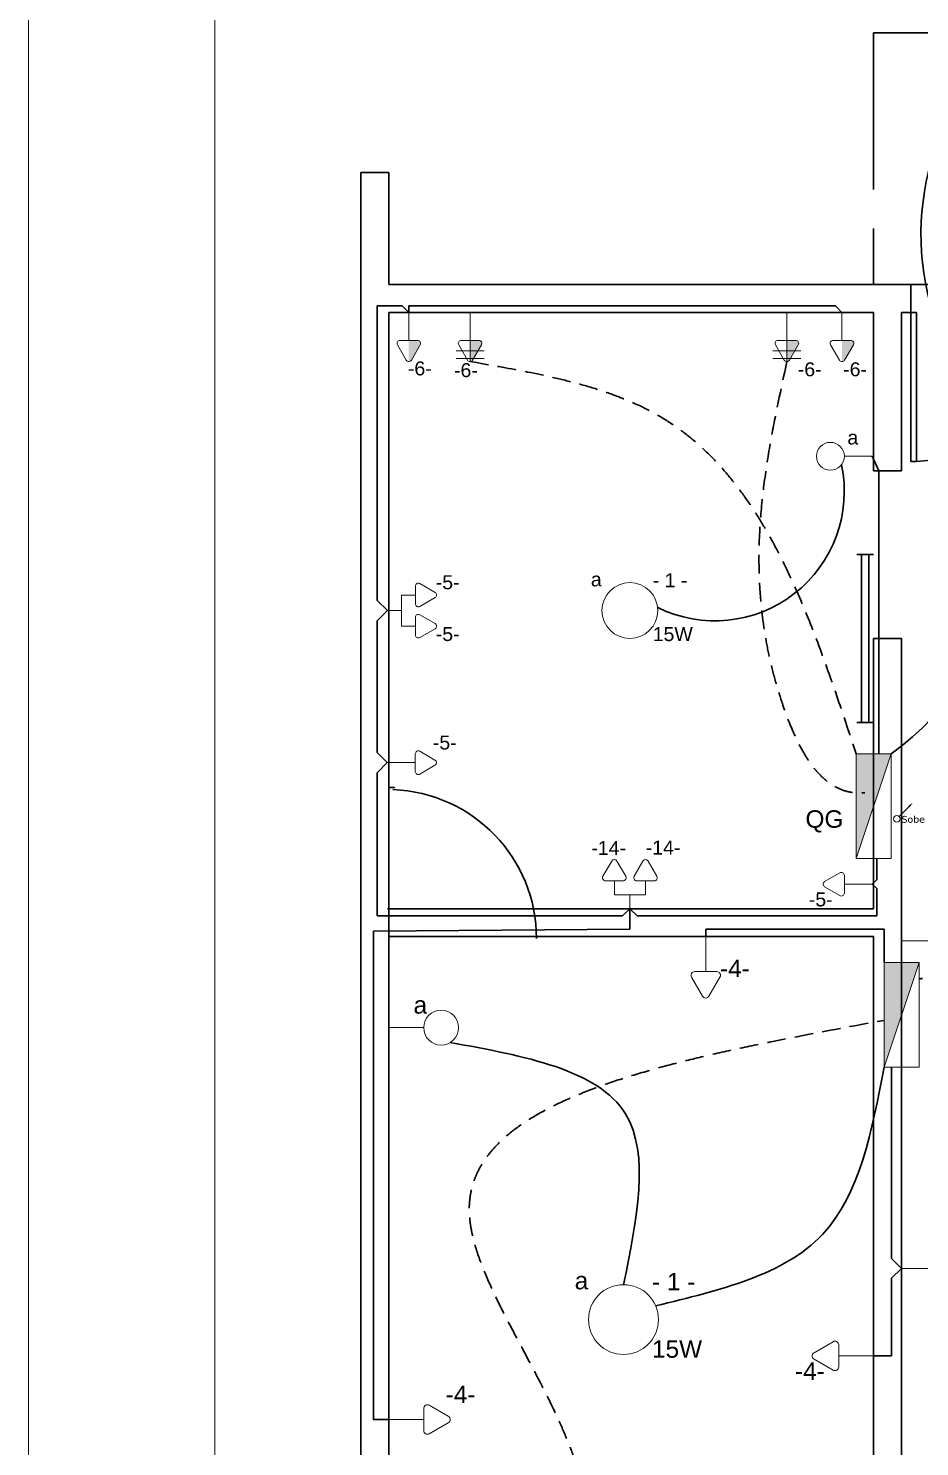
# Model space of a CAD drawing. Header units: millimetres. Extents: x 117864 to 253185, y 7775 to 37034.
# Drawn here: x 117864 to 122643, y 19373 to 26984 of the extents above; entities that cross this region are included whole.
import ezdxf

# ---------------------------------------------------------------- set-up
doc = ezdxf.new("R2010")
doc.units = ezdxf.units.MM
doc.header["$LTSCALE"] = 200
doc.linetypes.add('ACAD_ISO02W100', pattern=[15, 12, -3])
doc.linetypes.add('DASHED', pattern=[0.75, 0.5, -0.25])
for name, color, linetype, lineweight in [('arquitetonico', 7, 'Continuous', 9), ('Eletrodutos', 4, 'Continuous', 9), ('simbologia', 2, 'Continuous', 9)]:
    doc.layers.add(name, color=color, linetype=linetype, lineweight=lineweight)
doc.layers.add('Texto', color=9, linetype='Continuous')
doc.styles.add('style1', font='arial.ttf')

msp = doc.modelspace()

# ---------------------------------------------------------------- hatches: boundary and pattern name
at = {"layer": 'simbologia'}
h = msp.add_hatch(color=256, dxfattribs=at)
h.dxf.hatch_style = 1
h.paths.add_polyline_path([(119965.3268075952, 25286.17423751283, 0.5773502691923222), (119951.4704011343, 25310.17423751353), (119904.2602819493, 25310.17423751353), (119904.2602819493, 25196.40391245376, 0.2679491924281021), (119918.1166884096, 25204.40391245352)])
h = msp.add_hatch(color=256, dxfattribs=at)
h.dxf.hatch_style = 1
h.paths.add_polyline_path([(120293.7922307546, 25286.17423751289, 0.5773502691923222), (120279.9358242938, 25310.17423751359), (120232.7257051088, 25310.17423751359), (120232.7257051088, 25196.40391245382, 0.2679491924281021), (120246.5821115691, 25204.40391245359)])
h = msp.add_hatch(color=256, dxfattribs=at)
h.dxf.hatch_style = 1
h.paths.add_polyline_path([(121992.7433626929, 25286.17423751289, 0.5773502691923222), (121978.8869562321, 25310.17423751359), (121931.6768370471, 25310.17423751359), (121931.6768370471, 25196.40391245382, 0.2679491924281021), (121945.5332435073, 25204.40391245359)])
h = msp.add_hatch(color=256, dxfattribs=at)
h.dxf.hatch_style = 1
h.paths.add_polyline_path([(122288.1835802615, 25286.17423751283, 0.5773502691923222), (122274.3271738006, 25310.17423751353), (122227.1170546156, 25310.17423751353), (122227.1170546156, 25196.40391245376, 0.2679491924281021), (122240.9734610759, 25204.40391245352)])
for points in [[(122490.2789994198, 23091.00922906791), (122302.9716691516, 23091.00922906791), (122302.9716691518, 22529.08723826167)], [(122490.2789994198, 23091.00922906791), (122302.9716691516, 23091.00922906791), (122302.9716691518, 22529.08723826167)], [(122640.2789994198, 21971.9786804074), (122452.9716691516, 21971.9786804074), (122452.9716691518, 21410.05668960116)]]:
    msp.add_hatch(color=256, dxfattribs=at).paths.add_polyline_path(points)

# ---------------------------------------------------------------- linework, layer by layer
at = {"linetype": 'ACAD_ISO02W100', "lineweight": 30, "ltscale": 0.35}
for p, q in [((124996.6253342854, 26960.02010172853), (122396.6253342854, 26960.02010172853)), ((122396.6253342854, 26960.02010172853), (122396.6253342854, 25610.02010172853))]:
    msp.add_line(p, q, dxfattribs=at)
at = {"lineweight": 30}
for p, q in [((119646.6253342854, 16610.02010172853), (119646.6253342854, 26210.02010172853)), ((119646.6253342854, 26210.02010172853), (119796.6253342854, 26210.02010172853)), ((119796.6253342854, 25610.02010172853), (119796.6253342854, 26210.02010172853)), ((119796.6253342854, 25610.02010172853), (125546.6253342854, 25610.02010172853)), ((122546.6253342854, 25610.02010172853), (122596.6253342854, 25610.02010172853)), ((122596.6253342854, 25610.02010172853), (122596.6253342854, 25460.02010172853)), ((119796.6253342854, 22260.02010172853), (119796.6253342854, 25460.02010172853)), ((119796.6253342854, 25460.02010172853), (122396.6253342854, 25460.02010172853)), ((122396.6253342854, 24610.02010172853), (122396.6253342854, 25460.02010172853)), ((122596.6253342854, 25460.02010172853), (122546.6253342854, 25460.02010172853)), ((122546.6253342854, 24610.02010172853), (122546.6253342854, 25460.02010172853)), ((122546.6253342854, 24610.02010172853), (122396.6253342854, 24610.02010172853)), ((122306.6253342854, 24160.02362204191), (122396.6253342854, 24160.02362204191)), ((122331.6253342854, 24160.02362204191), (122371.6253342854, 24160.02362204191)), ((122331.6253342854, 23260.02362204191), (122331.6253342854, 24160.02362204191)), ((122371.6253342854, 24160.02362204191), (122371.6253342854, 23260.02362204191)), ((122396.6253342854, 22260.02010172853), (122396.6253342854, 23710.02010172853)), ((122546.6253342855, 23710.02010172853), (122396.6253342855, 23710.02010172853)), ((122546.6253342854, 17760.02010172853), (122546.6253342854, 23710.02010172853)), ((122306.6253342854, 23260.02362204191), (122396.6253342854, 23260.02362204191)), ((122371.6253342854, 23260.02362204191), (122331.6253342854, 23260.02362204191)), ((120582.4370165605, 22260.02010172853), (122396.6253342854, 22260.02010172853)), ((119796.6253342854, 16610.02010172853), (119796.6253342854, 22110.02010172853)), ((120596.6253342854, 22110.02010172853), (122396.6253342854, 22110.02010172853)), ((122396.6253342854, 17610.02010172853), (122396.6253342854, 22110.02010172853))]:
    msp.add_line(p, q, dxfattribs=at)
msp.add_lwpolyline([(122596.6253342854, 25460.02010172853), (122596.6253342854, 24660.02010172853), (122626.6253342854, 24660.02010172853), (122626.6253342854, 25460.02010172853)], close=True, dxfattribs=at)
msp.add_lwpolyline([(119796.6253342854, 22110.02010172853), (119796.6253342854, 22910.02010172853), (119826.6253342854, 22910.02010172853), (119826.6253342854, 22909.45740383545)], dxfattribs=at)
for centre, start, end in [((122596.6253342854, 25460.02010172853), 272.1490956271978, 0), ((119789.0436657785, 22099.9006103689), 0, 87.85090437280164)]:
    msp.add_arc(centre, 800, start, end, dxfattribs=at)
at = {"layer": 'arquitetonico'}
msp.add_line((117864.2424207351, 29211.17200262638), (117864.2424207351, 8211.172002626321), dxfattribs=at)
at = {"layer": 'arquitetonico', "lineweight": 30}
for p, q in [((119789.8104346008, 22260.02010172853), (122389.8104346008, 22260.02010172853)), ((120596.6253342854, 22110.02010172853), (119796.6253342854, 22110.02010172853))]:
    msp.add_line(p, q, dxfattribs=at)
at = {"layer": 'Eletrodutos'}
msp.add_line((118864.2424207351, 28861.17200262638), (118864.2424207351, 8561.172002626321), dxfattribs=at)
at = {"layer": 'Eletrodutos', "lineweight": 30, "ltscale": 100}
for p, q in [((119735.1600162952, 25495.39191437253), (119735.1600162952, 23914.67052003408)), ((119868.8884693053, 25495.39191437252), (119735.1600162952, 25495.39191437252)), ((119904.2602819493, 25460.02010172853), (119868.8884693053, 25495.39191437252)), ((122191.7452419716, 25495.39191437252), (119904.2602819492, 25495.39191437252)), ((119904.2602819493, 25460.02010172853), (119904.2602819493, 25495.39191437252)), ((122227.1170546156, 25460.02010172853), (122191.7452419716, 25495.39191437252)), ((119789.8104346008, 23860.02010172853), (119735.1600162952, 23914.67052003408)), ((119789.8104346008, 23860.02010172853), (119735.1600162952, 23805.36968342298)), ((119735.1600162952, 23805.36968342297), (119735.1600162952, 23097.66223885174)), ((119789.0436657786, 23043.77858936833), (119734.3932474731, 23098.42900767388)), ((119789.0436657786, 23043.77858936833), (119734.3932474731, 22989.12817106281)), ((119735.1600162952, 22989.89493988497), (119735.1600162952, 22713.48222526792)), ((119735.1600162952, 22604.18138865688), (119735.1600162952, 22221.12922876326)), ((122389.8104346007, 22391.41466249753), (122413.3810070681, 22414.9852349649)), ((122389.8104346007, 22391.41466249753), (122413.3810070681, 22367.84409003017)), ((121089.8104346008, 22260.02010172853), (121050.9195616355, 22221.12922876326)), ((121089.8104346008, 22194.49876680551), (121089.8104346008, 22260.02010172853)), ((121089.8104346008, 22260.02010172853), (121128.701307566, 22221.12922876326)), ((121050.9195616355, 22221.12922876326), (119735.1600162952, 22221.12922876326)), ((121128.701307566, 22221.12922876326), (122413.3810070681, 22221.12922876326))]:
    msp.add_line(p, q, dxfattribs=at)
at = {"layer": 'Eletrodutos', "linetype": 'DASHED', "lineweight": 30, "ltscale": 100}
for p, q in [((122389.8104346008, 24687.90545135597), (122424.76086317, 24610.02010172853)), ((122424.76086317, 24610.02010172853), (122424.76086317, 23091.00922906791))]:
    msp.add_line(p, q, dxfattribs=at)
at = {"layer": 'Eletrodutos', "lineweight": 30}
for p, q in [((119735.1600162952, 22713.48222526792), (119735.1600162952, 22604.18138865688)), ((122413.3810070681, 22414.9852349649), (122413.3810070681, 22529.08723826167)), ((122413.3810070681, 22221.12922876326), (122413.3810070681, 22367.84409003017)), ((121089.8104346008, 22150), (119714.2524339072, 22140.10254948123)), ((121089.8104346008, 22194.49876680551), (121089.8104346008, 22150)), ((121496.6253342854, 22110.02010172853), (121496.6253342854, 22150)), ((122452.9716691516, 22150), (121496.6253342854, 22150)), ((122452.9716691516, 21971.9786804074), (122452.9716691516, 22150)), ((119714.2524339072, 22140.10254948123), (119714.2524339072, 19517.58452312008)), ((122546.6253342855, 22088.44454394922), (122546.6253342855, 22088.44454394922)), ((122493.3126671427, 20383.31266714272), (122493.3126671427, 21410.05668960116)), ((122546.6253342854, 20330), (122493.3126671427, 20383.31266714272)), ((122546.6253342854, 20330), (122493.3126671427, 20276.68733285729)), ((122493.3126671427, 20276.68733285728), (122493.3126671427, 19900)), ((122493.3126671427, 19900), (122493.3126671427, 19860)), ((122493.3126671427, 19860), (122396.6253342854, 19860)), ((119796.6253342854, 19518.5861848843), (119714.2524339072, 19518.5861848843))]:
    msp.add_line(p, q, dxfattribs=at)
for points in [[(122490.2789994193, 23091.00922906791, 0.3965915778049127), (122882.7485572603, 25103.15617198963, -0.3249346365294475), (122961.0024951841, 26762.64223808446, -0.4120843495775602), (123758.8686486513, 26549.70080834463, 3.923260007678232)], [(121238.7851285252, 23876.15464827216, 0.6255545410797234), (122224.5700953315, 24642.4103026427, 3.386701794839015)]]:
    msp.add_lwpolyline(points, format="xyb", dxfattribs=at)
at = {"layer": 'Eletrodutos', "linetype": 'DASHED', "lineweight": 30}
for points in [[(120232.7257051088, 25196.40391245359), (121254.9005710704, 24899.43453258221), (122302.9716691516, 23091.00922906791)], [(121931.6768370471, 25196.40391245359), (121910.3563891078, 23352.47795617447), (122302.9716691516, 22881.99968360376), (122348.8593404322, 22881.99968360376)], [(120322.3562171962, 15644.06770414868), (120712.4217806706, 19505.02596885059), (120228.5432633246, 20636.96224131121), (122452.9716691516, 21660.7806768209)]]:
    msp.add_spline(points, degree=3, dxfattribs=at)
msp.add_open_spline([(125289.6461822822, 19101.64732993644), (125136.3624359676, 19348.97996206753), (124667.0634700798, 20106.22233955505), (126024.5185515898, 22048.25955175314), (123113.3382017034, 21940.97334330249), (122640.2789994193, 21883.46335617628)], degree=3, knots=[0, 0, 0, 0, 849.6188400308847, 2601.223238679539, 4318.451944742501, 4318.451944742501, 4318.451944742501, 4318.451944742501], dxfattribs=at)
at = {"layer": 'Eletrodutos', "lineweight": 30}
for points in [[(120126.7231669344, 21542.14814217527), (121066.4750668902, 21158.5857927535), (121055.5862903828, 20242.35523864075)], [(122452.9716691516, 21410.05668960116), (122122.0196766334, 20511.50856620073), (121227.7829122947, 20128.75244944154)]]:
    msp.add_spline(points, degree=3, dxfattribs=at)
at = {"layer": 'simbologia'}
for p, q in [((119904.2602819493, 25310.17423751359), (119904.2602819493, 25460.02010172853)), ((120232.7257051088, 25310.17423751359), (120232.7257051088, 25460.02010172853)), ((121931.6768370471, 25310.17423751359), (121931.6768370471, 25460.02010172853)), ((122227.1170546156, 25310.17423751359), (122227.1170546156, 25460.02010172853)), ((120232.7257051088, 25196.40391245359), (120232.7257051088, 25310.17423751359)), ((121931.6768370471, 25196.40391245359), (121931.6768370471, 25310.17423751359)), ((120307.6486372158, 25253.28907498359), (120157.8027730017, 25253.28907498359)), ((120307.6486372158, 25212.54281177107), (120157.8027730017, 25212.54281177107)), ((122006.5997691541, 25253.28907498359), (121856.75390494, 25253.28907498359)), ((122006.5997691541, 25212.54281177107), (121856.75390494, 25212.54281177107)), ((122389.8104346007, 24687.90545135597), (122239.9645703858, 24687.90545135597)), ((119939.6562988148, 23943.48789725855), (119864.7333667078, 23943.48789725855)), ((119864.7333667078, 23943.48789725855), (119864.7333667078, 23776.55230619839)), ((119864.7333667078, 23860.02010172853), (119789.8104346008, 23860.02010172853)), ((119939.6562988148, 23776.55230619839), (119864.7333667078, 23776.55230619839)), ((122490.2789994193, 23091.00922906791), (122302.9716691516, 22529.08723826167)), ((122490.2789994193, 23091.00922906791), (122302.9716691516, 22529.08723826167)), ((119938.8895299935, 23043.77858936833), (119789.0436657786, 23043.77858936833)), ((122585.9102801179, 22807.46748367346), (122533.4948255336, 22755.05202909001)), ((121006.3426390707, 22409.86596594253), (121006.3426390707, 22334.94303383553)), ((121173.2782301309, 22409.86596594253), (121173.2782301309, 22334.94303383553)), ((122239.9645703858, 22391.41466249753), (122389.8104346007, 22391.41466249753)), ((121006.3426390707, 22334.94303383553), (121173.2782301309, 22334.94303383553)), ((121089.8104346008, 22334.94303383553), (121089.8104346008, 22260.02010172853)), ((121496.6253342854, 21922.71277146009), (121496.6253342854, 22110.02010172853)), ((122733.9326645539, 22088.44454394922), (122546.6253342855, 22088.44454394922)), ((122640.2789994193, 21971.9786804074), (122452.9716691516, 21410.05668960116)), ((119796.6253342854, 21621.8763066993), (119983.9326645539, 21621.8763066993)), ((122730, 20330), (122546.6253342854, 20330)), ((122209.318004017, 19860.02010172853), (122396.6253342854, 19860.02010172853)), ((119983.9326645539, 19518.5861848843), (119796.6253342854, 19518.5861848843))]:
    msp.add_line(p, q, dxfattribs=at)
for points in [[(119951.4704011346, 25310.17423751359), (119857.0501627638, 25310.17423751359, 0.5773502691924053), (119843.1937563033, 25286.17423751266), (119890.4038754889, 25204.40391245359, 0.5773502691837855), (119918.1166884097, 25204.40391245359), (119965.3268075951, 25286.17423751266, 0.5773502691924604)], [(120279.9358242941, 25310.17423751359), (120185.5155859234, 25310.17423751359, 0.5773502691921903), (120171.6591794628, 25286.17423751266), (120218.8692986484, 25204.40391245359, 0.5773502691841756), (120246.5821115691, 25204.40391245359), (120293.7922307545, 25286.17423751266, 0.577350269192285)], [(121978.8869562323, 25310.17423751359), (121884.4667178617, 25310.17423751359, 0.5773502691921903), (121870.6103114011, 25286.17423751266), (121917.8204305867, 25204.40391245359, 0.5773502691841756), (121945.5332435073, 25204.40391245359), (121992.7433626928, 25286.17423751266, 0.577350269192285)], [(122274.3271738009, 25310.17423751359), (122179.9069354301, 25310.17423751359, 0.5773502691924053), (122166.0505289696, 25286.17423751266), (122213.2606481552, 25204.40391245359, 0.5773502691837855), (122240.973461076, 25204.40391245359), (122288.1835802614, 25286.17423751266, 0.5773502691924604)], [(119939.6562988148, 23990.6980164441), (119939.6562988148, 23896.27777807301, 0.5773502691904195), (119963.6562988148, 23882.42137161243), (120045.4266238757, 23929.63149079826, 0.5773502691871351), (120045.4266238757, 23957.34430371887), (119963.6562988148, 24004.55442290459, 0.5773502691908418)], [(119939.6562988148, 23823.76242538396), (119939.6562988148, 23729.34218701276, 0.5773502691910171), (119963.6562988148, 23715.48578055227), (120045.4266238757, 23762.6958997381, 0.5773502691868615), (120045.4266238757, 23790.40871265871), (119963.6562988148, 23837.61883184444, 0.5773502691908418)], [(119938.8895299935, 23090.98870855369), (119938.8895299935, 22996.56847018287, 0.5773502691924053), (119962.8895299945, 22982.71206372239), (120044.6598550535, 23029.92218290793, 0.5773502691837855), (120044.6598550535, 23057.63499582873), (119962.8895299945, 23104.84511501419, 0.5773502691924604)], [(120959.1325198852, 22409.86596594253), (121053.5527582562, 22409.86596594253, 0.5773502691904195), (121067.4091647168, 22433.86596594253), (121020.199045531, 22515.63629100346, 0.5773502691871351), (120992.4862326104, 22515.63629100346), (120945.2761134247, 22433.86596594253, 0.5773502691908418)], [(121126.0681109453, 22409.86596594253), (121220.4883493165, 22409.86596594253, 0.5773502691910171), (121234.344755777, 22433.86596594253), (121187.1346365911, 22515.63629100346, 0.5773502691868615), (121159.4218236705, 22515.63629100346), (121112.2117044848, 22433.86596594253, 0.5773502691908418)], [(122239.9645703858, 22344.20454331217), (122239.9645703858, 22438.62478168299, 0.5773502691924053), (122215.9645703848, 22452.48118814348), (122134.1942453258, 22405.27106895793, 0.5773502691837855), (122134.1942453258, 22377.55825603713), (122215.9645703848, 22330.34813685167, 0.5773502691924604)], [(121555.6379832671, 21922.71277146009), (121437.6126853036, 21922.71277146009, 0.5773502691924053), (121420.292177228, 21892.71277145869), (121479.3048262099, 21790.49986513485, 0.5773502691837855), (121513.9458423609, 21790.49986513485), (121572.9584913427, 21892.71277145869, 0.5773502691924604)], [(122209.318004017, 19801.00745274682), (122209.318004017, 19919.03275071035, 0.5773502691924053), (122179.3180040156, 19936.35325878596), (122077.1050976918, 19877.34060980405, 0.5773502691837855), (122077.1050976918, 19842.69959365305), (122179.3180040156, 19783.6869446712, 0.5773502691924604)], [(119983.9326645539, 19577.598833866), (119983.9326645539, 19459.57353590248, 0.5773502691924053), (120013.9326645553, 19442.25302782686), (120116.1455708791, 19501.26567680877, 0.5773502691837855), (120116.1455708791, 19535.90669295977), (120013.9326645553, 19594.91934194162, 0.5773502691924604)]]:
    msp.add_lwpolyline(points, format="xyb", close=True, dxfattribs=at)
for points in [[(122490.2789994193, 22529.08723826167), (122490.2789994193, 23091.00922906791), (122302.9716691516, 23091.00922906791), (122302.9716691516, 22529.08723826167)], [(122490.2789994193, 22529.08723826167), (122490.2789994193, 23091.00922906791), (122302.9716691516, 23091.00922906791), (122302.9716691516, 22529.08723826167)], [(122640.2789994193, 21410.05668960116), (122640.2789994193, 21971.9786804074), (122452.9716691516, 21971.9786804074), (122452.9716691516, 21410.05668960116)]]:
    msp.add_lwpolyline(points, close=True, dxfattribs=at)
for centre, radius in [((122165.0416382788, 24687.90545135597), 74.92293210703012), ((121089.8104346008, 23860.02010172853), 149.8458642140602), ((122521.1331724166, 22742.69037597283), 17.48201749164036), ((120077.5863296876, 21621.8763066993), 93.65366513378765), ((121055.5862903828, 20055.04790837318), 187.3073302675753), ((121055.5862903828, 20055.04790837318), 187.3073302675753)]:
    msp.add_circle(centre, radius, dxfattribs=at)
msp.add_solid([(122582.304797958, 22811.0729658326), (122589.5157622768, 22803.86200151429), (122607.5431730722, 22829.10037662847)], dxfattribs=at)

# ---------------------------------------------------------------- texts
at = {"insert": (122546.6253342854, 22757.84952327983), "char_height": 36.53202604687927, "width": 622.17502159562, "attachment_point": 1}
msp.add_mtext('{\\fVerdana|b0|i0|c0|p34;Sobe para QT}', dxfattribs=at)
at = {"layer": 'Texto', "style": 'style1'}
for s, height, p in [('-6-', 74.9229321070301, (119899.3360804116, 25122.09202548556)), ('-6-', 74.92293210703012, (121990.0734293165, 25117.34507499266)), ('-6-', 74.9229321070301, (122233.2742767621, 25117.34507499266)), ('-6-', 74.92293210703012, (120146.3874593103, 25112.61597364911)), ('a', 74.92293210703012, (122256.2042393949, 24751.22582099847)), ('- 1 -', 74.92293210703012, (121211.980974154, 23985.44173359297)), ('-5-', 74.92293210703012, (120048.8062428706, 23974.37864197738)), ('a', 74.92293210703012, (120880.3907841374, 23989.9769672954)), ('-5-', 74.92293210703012, (120048.8062428706, 23696.70968110996)), ('15W', 74.92293210703012, (121211.980974154, 23696.27920954863)), ('-5-', 74.92293210703012, (120033.1347349572, 23114.17591759675)), ('QG', 93.65366513378765, (122031.256968564, 22694.49472594158)), ('-14-', 74.92293210703012, (120883.1685236813, 22548.45493301274)), ('-14-', 74.92293210703012, (121174.5865997932, 22550.88372648917)), ('-5-', 74.9229321070301, (122049.2255622663, 22272.37878599292)), ('-4-', 93.65366513378765, (121572.9584913427, 21892.71277145869)), ('a', 93.65366513378765, (119929.6375497516, 21696.97135110559)), ('a', 93.65366513378765, (120793.8117273035, 20217.49399033177)), ('- 1 -', 93.65366513378765, (121208.2994648241, 20211.82494820375)), ('15W', 93.65366513378765, (121208.2994648241, 19850.37179314831)), ('15W', 93.65366513378765, (121208.2994648241, 19850.37179314831)), ('-4-', 93.65366513378765, (121974.9485141037, 19731.54327101914)), ('-4-', 93.65366513378765, (120101.7391707588, 19606.58284516981))]:
    msp.add_text(s, height=height, dxfattribs=at).set_placement(p)

doc.saveas('drawing.dxf')
